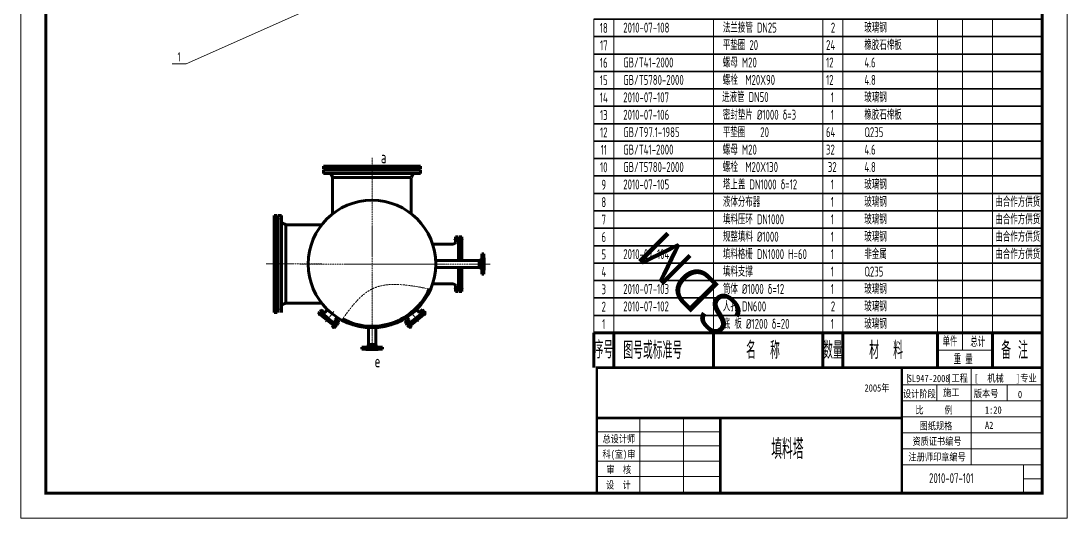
# Model space of a CAD drawing. Header units: millimetres. Extents: x -111403 to -40877, y -22 to 26358.
# Drawn here: x -58305 to -49905, y 11320 to 15316 of the extents above; entities that cross this region are included whole.
import ezdxf
from ezdxf.enums import TextEntityAlignment as Align

# ---------------------------------------------------------------- set-up
doc = ezdxf.new("R2010")
doc.units = ezdxf.units.MM
for name, pattern in [('ACAD_ISO10W100', [18.7, 12, -3, 0.7, -3]), ('ACAD_ISO12W100', [22.4, 12, -3, 0.7, -3, 0.7, -3]), ('点划线', [18.5, 15, -1.5, 0.5, -1.5])]:
    doc.linetypes.add(name, pattern=pattern)
doc.layers.get('0').update_dxf_attribs({"lineweight": 20})
for name, color, linetype, lineweight in [('1', 7, 'Continuous', 15), ('3', 1, '点划线', 15), ('TK', 7, 'Continuous', 20), ('中粗线', 4, 'Continuous', 35), ('双点划线', 3, 'ACAD_ISO12W100', 18), ('标注', 7, 'Continuous', 18), ('标注层', 7, 'Continuous', 18), ('粗实线', 2, 'Continuous', 70), ('细线', 4, 'Continuous', 13)]:
    doc.layers.add(name, color=color, linetype=linetype, lineweight=lineweight)
doc.layers.add('SDMDI', color=253, linetype='Continuous')
doc.styles.add('HGCAD', font='gbenor.shx', dxfattribs={"width": 0.75, "bigfont": 'gbcbig.shx'})
doc.styles.add('sdmdi', font='STCAIYUN.TTF', dxfattribs={"height": 16})
doc.styles.add('宋体', font='SimSun.ttf', dxfattribs={"width": 0.7})

# ---------------------------------------------------------------- blocks, each defined once
blk = doc.blocks.new('HGCAD#HGTFMXT~HGCAD明细表标题')
at = {"color": 4, "linetype": 'Continuous', "lineweight": 60}
for p, q in [((-180, 0), (-180, 14)), ((-180, 14), (0, 14)), ((-172, 14), (-172, 0)), ((-132, 14), (-132, 0)), ((-88, 14), (-88, 0)), ((-80, 14), (-80, 0)), ((-42, 14), (-42, 0)), ((-20, 14), (-20, 0))]:
    blk.add_line(p, q, dxfattribs=at)
at = {"layer": '标注层'}
for p, q in [((-32, 14), (-32, 7)), ((-32, 7), (-32, 14)), ((-20, 7), (-42, 7))]:
    blk.add_line(p, q, dxfattribs=at)
at = {"layer": '标注层', "style": 'HGCAD'}
for s, height, width, p in [('单件', 4, 0.75, (-40, 8.52)), ('总计', 4, 0.75, (-28.85, 8.34)), ('序号', 7, 0.55, (-180, 3.68)), ('图号或标准号', 7, 0.75, (-168.15, 3.5)), ('名  称', 7, 0.75, (-118.87, 3.5)), ('数量', 7, 0.55, (-87.87, 3.5)), ('材  料', 7, 0.75, (-69.43, 3.5)), ('备 注', 7, 0.75, (-16.44, 3.5)), ('重 量', 4, 0.75, (-35.51, 1.38))]:
    blk.add_text(s, height=height, dxfattribs=dict(at, width=width)).set_placement(p)
blk = doc.blocks.new('HGCAD#HGTFMXB~HGCAD明细表')
at = {"color": 4}
for p, q in [((-180, 0), (-180, 7)), ((-172, 0), (-172, 7)), ((-132, 0), (-132, 7)), ((-88, 0), (-88, 7)), ((-80, 0), (-80, 7)), ((-42, 0), (-42, 7)), ((-32, 0), (-32, 7)), ((-20, 0), (-20, 7))]:
    blk.add_line(p, q, dxfattribs=at)
at = {"color": 7, "linetype": 'Continuous', "lineweight": 35}
blk.add_line((-180, 7), (0, 7), dxfattribs=at)
at = {"color": 7, "linetype": 'Continuous', "lineweight": 35, "style": 'HGCAD', "width": 0.75, "flags": 8}
for tag, p in [('NO', (-176, 3.5)), ('NUM', (-84, 3.5)), ('ONE', (-37, 3.5)), ('ALL', (-26, 3.5))]:
    blk.add_attdef(tag, text='', height=4, dxfattribs=at).set_placement(p, align=Align.MIDDLE)
for tag, p in [('PARTNO', (-170.5, 3.5)), ('PARTNAME', (-130.5, 3.5)), ('MATERIAL', (-78.5, 3.5)), ('NOTICE', (-19, 3.5))]:
    blk.add_attdef(tag, text='', height=4, dxfattribs=at).set_placement(p, align=Align.MIDDLE_LEFT)

msp = doc.modelspace()

# ---------------------------------------------------------------- hatches: boundary and pattern name
at = {"layer": '细线'}
h = msp.add_hatch(dxfattribs=at)
h.set_pattern_fill('ANSI37', color=256, scale=0.25, style=0)
h.set_pattern_definition([(45, (-14752.2369, 7160.9066), (-0.561266008, 0.561266008), []), (135, (-14752.2369, 7160.9066), (-0.561266008, -0.561266008), [])])
h.paths.add_polyline_path([(-54792.3926, 13511.2761), (-54789.3926, 13511.2761), (-54789.3926, 13544.7761), (-54792.3926, 13544.7761)])
h.paths.add_polyline_path([(-54792.3926, 13178.7761), (-54789.3926, 13178.7761), (-54789.3926, 13212.2761), (-54792.3926, 13212.2761)])
h = msp.add_hatch(dxfattribs=at)
h.set_pattern_fill('JIS_STN_1E', color=256, scale=10, angle=-218.8535176, style=0)
h.set_pattern_definition([(186.146482, (-86188.082, 59648.981), (1.0707071, -9.942514), []), (186.146482, (-86193.572, 59653.404), (1.0707071, -9.942514), [10, -5])])
h.paths.add_polyline_path([(-55876.823, 12951.3941), (-55839.8322, 12921.5958), (-55836.6956, 12925.4896), (-55873.6863, 12955.2878)])
h.paths.add_polyline_path([(-55799.7048, 12895.6913), (-55836.6956, 12925.4896), (-55839.8322, 12921.5958), (-55802.8415, 12891.7976)])
h = msp.add_hatch(dxfattribs=at)
h.set_pattern_fill('JIS_STN_1E', color=256, scale=10, angle=-218.8535176, style=0)
h.set_pattern_definition([(353.853518, (-24785.206, 59650.989), (-1.0707071, -9.942514), []), (353.853518, (-24779.716, 59655.412), (-1.0707071, -9.942514), [10, -5])])
h.paths.add_polyline_path([(-55096.4645, 12953.4022), (-55133.4552, 12923.604), (-55136.5919, 12927.4977), (-55099.6011, 12957.296)])
h.paths.add_polyline_path([(-55173.5826, 12897.6995), (-55136.5919, 12927.4977), (-55133.4552, 12923.604), (-55170.4459, 12893.8057)])

# ---------------------------------------------------------------- linework, layer by layer
at = {"color": 7, "linetype": 'Continuous'}
for p, q in [((-55792.3771, 12868.9216), (-55791.7447, 12868.4123)), ((-55785.2219, 12863.1577), (-55784.5895, 12862.6483)), ((-55772.635, 12893.4289), (-55772.0027, 12892.9195)), ((-55765.4798, 12887.665), (-55764.8475, 12887.1556)), ((-55207.8076, 12889.6731), (-55208.44, 12889.1637)), ((-55200.6524, 12895.437), (-55201.2848, 12894.9276)), ((-55188.0656, 12865.1659), (-55188.6979, 12864.6565)), ((-55180.9104, 12870.9298), (-55181.5427, 12870.4204))]:
    msp.add_line(p, q, dxfattribs=at)
for centre, start, end in [((-55770.062, 12888.6527), 33.55852862, 68.73443617), ((-55203.2255, 12890.6608), 111.26556383, 146.44147138)]:
    msp.add_arc(centre, 15.2855, start, end)
at = {"layer": '1'}
for p, q in [((-55763.7344, 12903.1835), (-55762.5349, 12904.6725)), ((-55763.7344, 12903.1835), (-55762.5349, 12904.6725)), ((-55757.2115, 12897.929), (-55756.0121, 12899.418)), ((-55757.2115, 12897.929), (-55756.0121, 12899.418)), ((-55216.0759, 12899.9372), (-55217.2754, 12901.4261)), ((-55216.0759, 12899.9372), (-55217.2754, 12901.4261)), ((-55209.5531, 12905.1917), (-55210.7526, 12906.6807)), ((-55209.5531, 12905.1917), (-55210.7526, 12906.6807))]:
    msp.add_line(p, q, dxfattribs=at)
at = {"layer": '3'}
for p, q in [((-55877.4079, 12994.5045), (-55915.2046, 12947.5847)), ((-55859.3317, 12897.3897), (-55792.5486, 12980.2924)), ((-55113.9557, 12899.3978), (-55180.7388, 12982.3006)), ((-55095.8796, 12996.5126), (-55058.0829, 12949.5928)), ((-55801.2757, 12849.9048), (-55756.2386, 12905.8127)), ((-55172.0117, 12851.913), (-55217.0488, 12907.8208))]:
    msp.add_line(p, q, dxfattribs=at)
at = {"layer": 'TK', "color": 4}
for p, q in [((-50674.7044, 11749.1336), (-50674.7044, 12529.4533)), ((-50105.4435, 12390.2724), (-51232.8682, 12390.2724)), ((-50952.2838, 12390.2724), (-50952.2838, 12262.0447)), ((-50105.4435, 12262.0447), (-51232.8682, 12262.0447)), ((-53335.5787, 11520.3776), (-53335.5787, 12124.342)), ((-52985.1202, 11520.3776), (-52985.1202, 12124.342)), ((-50105.4435, 12133.8169), (-51232.8682, 12133.8169)), ((-52689.2563, 12014.1334), (-53681.1806, 12014.1334)), ((-50105.4435, 12005.5891), (-51232.8682, 12005.5891)), ((-53681.1806, 11900.6482), (-52689.8405, 11900.6482)), ((-50105.4435, 11877.3614), (-51232.8682, 11877.3614)), ((-52689.2563, 11777.1579), (-53681.1806, 11777.1579)), ((-50105.4435, 11749.1336), (-51232.8682, 11749.1336)), ((-50254.2003, 11520.3776), (-50254.2003, 11749.1336)), ((-53681.1806, 11653.6676), (-52689.2563, 11653.6676)), ((-50105.4435, 11635.6602), (-50254.2003, 11635.6602))]:
    msp.add_line(p, q, dxfattribs=at)
at = {"layer": 'TK', "color": 7}
msp.add_line((-50387.5457, 12262.0447), (-50387.5457, 12390.2724), dxfattribs=at)
at = {"layer": 'TK'}
msp.add_lwpolyline([(-58305.4435, 23200.3776), (-58305.4435, 11320.3776), (-49905.4435, 11320.3776), (-49905.4435, 23200.3776)], close=True, dxfattribs=at)
msp.add_lwpolyline([(-58105.4435, 22700.3776, 24, 24, 0), (-58105.4435, 11520.3776, 24, 24, 0), (-50105.4435, 11520.3776, 24, 24, 0), (-50105.4435, 22700.3776, 24, 24, 0)], format="xyseb", close=True, dxfattribs=at)
at = {"layer": 'TK', "color": 1, "linetype": 'Continuous', "const_width": 20}
msp.add_lwpolyline([(-50105.4435, 11520.3776), (-53681.1806, 11520.3776), (-53681.1806, 12529.0392), (-50105.4435, 12529.4533), (-50105.4435, 11520.3776)], dxfattribs=at)
at = {"layer": 'TK', "color": 1, "const_width": 20}
for points in [[(-51232.8682, 11519.5221), (-51232.8682, 12529.4533)], [(-53681.1806, 12124.342), (-51232.8682, 12124.342)], [(-52689.8405, 11519.5221), (-52689.8405, 12124.342)]]:
    msp.add_lwpolyline(points, dxfattribs=at)
at = {"layer": '中粗线'}
for p, q in [((-54818.9193, 13554.8278), (-54825.7246, 13563.6126)), ((-54819.2807, 13563.2581), (-54825.7246, 13554.9397)), ((-54755.9351, 13554.8837), (-54762.7404, 13563.6686)), ((-54756.2965, 13563.3141), (-54762.7404, 13554.9956)), ((-54818.9193, 13168.7245), (-54825.7246, 13159.9397)), ((-54819.2807, 13160.2942), (-54825.7246, 13168.6126)), ((-54755.9351, 13168.6686), (-54762.7404, 13159.8837)), ((-54756.2965, 13160.2382), (-54762.7404, 13168.5567))]:
    msp.add_line(p, q, dxfattribs=at)
at = {"layer": '双点划线', "color": 1, "linetype": 'ACAD_ISO10W100'}
for p, q in [((-54827.9279, 13559.2761), (-54753.3596, 13559.2761)), ((-54639.3926, 13361.7761), (-54577.3926, 13361.7761)), ((-54610.3926, 13424.2761), (-54582.3926, 13424.2761)), ((-54610.3926, 13299.2761), (-54582.3926, 13299.2761)), ((-54827.9279, 13164.2761), (-54753.3596, 13164.2761)), ((-55485.2975, 12851.4553), (-55485.2975, 12667.1072)), ((-55547.7975, 12700.1072), (-55547.7975, 12672.1072)), ((-55422.7975, 12700.1072), (-55422.7975, 12672.1072))]:
    msp.add_line(p, q, dxfattribs=at)
at = {"layer": '双点划线'}
msp.add_spline([(-55730.1672, 12911.8261), (-55486.3926, 13161.3802), (-55015.9947, 13159.9053)], degree=3, dxfattribs=at)
at = {"layer": '标注', "ltscale": 50}
for p, q in [((-55972.423, 15418.1989), (-56979.4229, 14971.2214)), ((-56979.4229, 14971.2214), (-57091.4229, 14971.2214)), ((-55906.6392, 12952.2876), (-55916.1778, 12952.3644)), ((-55910.1523, 12948.3374), (-55913.3455, 12957.5246)), ((-55875.4634, 12990.9884), (-55885.0021, 12991.0652)), ((-55878.9765, 12987.0382), (-55882.1697, 12996.2253)), ((-55097.824, 12992.9965), (-55088.2854, 12993.0734)), ((-55094.311, 12989.0463), (-55091.1178, 12998.2335)), ((-55066.6482, 12954.2957), (-55057.1096, 12954.3726)), ((-55063.1352, 12950.3455), (-55059.942, 12959.5327))]:
    msp.add_line(p, q, dxfattribs=at)
at = {"layer": '标注', "color": 1, "linetype": 'ACAD_ISO10W100'}
for p, q in [((-55486.3926, 14214.2046), (-55486.3926, 12789.2361)), ((-55848.9913, 14154.6889), (-55848.9913, 14118.6889)), ((-55848.9913, 14085.6889), (-55848.9913, 14121.6889)), ((-55123.9913, 14154.6889), (-55123.9913, 14118.6889)), ((-55123.9913, 14085.6889), (-55123.9913, 14121.6889)), ((-56277.6261, 13724.9275), (-56241.6261, 13724.9275)), ((-56208.6261, 13724.9275), (-56244.6261, 13724.9275)), ((-55889.4489, 13362.4275), (-56337.7605, 13362.4275)), ((-56065.5917, 13362.0682), (-54904.4193, 13362.0682)), ((-55326.3926, 13361.7761), (-54537.3926, 13361.7761)), ((-56277.6261, 12999.9275), (-56241.6261, 12999.9275)), ((-56208.6261, 12999.9275), (-56244.6261, 12999.9275))]:
    msp.add_line(p, q, dxfattribs=at)
at = {"layer": '粗实线'}
for p, q in [((-55876.4913, 14149.6889), (-55876.4913, 14123.6889)), ((-55096.4913, 14149.6889), (-55876.4913, 14149.6889)), ((-55096.4913, 14123.6889), (-55876.4913, 14123.6889)), ((-55876.4913, 14090.6889), (-55876.4913, 14116.6889)), ((-55876.4913, 14090.6889), (-55876.4913, 14116.6889)), ((-55096.4913, 14116.6889), (-55876.4913, 14116.6889)), ((-55827.4913, 14121.6889), (-55827.4913, 14123.6889)), ((-55827.4913, 14118.6889), (-55827.4913, 14121.6889)), ((-55145.4913, 14121.6889), (-55827.4913, 14121.6889)), ((-55827.4913, 14118.6889), (-55827.4913, 14116.6889)), ((-55145.4913, 14118.6889), (-55827.4913, 14118.6889)), ((-55145.4913, 14123.6889), (-55145.4913, 14121.6889)), ((-55145.4913, 14118.6889), (-55145.4913, 14121.6889)), ((-55145.4913, 14116.6889), (-55145.4913, 14118.6889)), ((-55096.4913, 14149.6889), (-55096.4913, 14123.6889)), ((-55096.4913, 14090.6889), (-55096.4913, 14116.6889)), ((-55096.4913, 14090.6889), (-55876.4913, 14090.6889)), ((-55802.5123, 14059.0031), (-55813.3341, 14083.5326)), ((-55802.8784, 13764.5365), (-55802.8784, 14071.3839)), ((-55171.4913, 14056.6889), (-55801.4913, 14056.6889)), ((-55172.8784, 14055.9133), (-55172.8784, 13767.2649)), ((-55171.4913, 14038.6889), (-55171.4913, 14054.1595)), ((-55170.4703, 14059.0031), (-55159.6485, 14083.5326)), ((-56272.6261, 13752.4275), (-56246.6261, 13752.4275)), ((-56272.6261, 13752.4275), (-56272.6261, 12972.4275)), ((-56246.6261, 13752.4275), (-56246.6261, 12972.4275)), ((-56246.6261, 13703.4275), (-56244.6261, 13703.4275)), ((-56244.6261, 13703.4275), (-56244.6261, 13021.4275)), ((-56241.6261, 13703.4275), (-56244.6261, 13703.4275)), ((-56244.6261, 13703.4275), (-56244.6261, 13021.4275)), ((-56244.6261, 13703.4275), (-56244.6261, 13021.4275)), ((-56239.6261, 13703.4275), (-56241.6261, 13703.4275)), ((-56241.6261, 13703.4275), (-56241.6261, 13021.4275)), ((-56213.6261, 13752.4275), (-56239.6261, 13752.4275)), ((-56239.6261, 13752.4275), (-56239.6261, 12972.4275)), ((-56213.6261, 13752.4275), (-56213.6261, 12972.4275)), ((-56181.9404, 13678.4485), (-56206.4698, 13689.2703)), ((-56179.6261, 13677.4275), (-56179.6261, 13047.4275)), ((-56178.3926, 13677.4275), (-55889.7442, 13677.4275)), ((-56161.6261, 13677.4275), (-56177.0967, 13677.4275)), ((-54837.1374, 13521.7041), (-54821.8112, 13526.9289)), ((-54816.3926, 13581.7761), (-54794.3926, 13581.7761)), ((-54816.3926, 13534.501), (-54816.3926, 13581.7761)), ((-54794.3926, 13544.7761), (-54794.3926, 13581.7761)), ((-54792.3926, 13544.7761), (-54794.3926, 13544.7761)), ((-54792.3926, 13390.2761), (-54792.3926, 13544.7761)), ((-54792.3926, 13544.7761), (-54787.3926, 13544.7761)), ((-54792.3926, 13390.2761), (-54792.3926, 13544.7761)), ((-54789.3926, 13390.2761), (-54789.3926, 13544.7761)), ((-54765.3926, 13581.7761), (-54787.3926, 13581.7761)), ((-54787.3926, 13544.7761), (-54787.3926, 13581.7761)), ((-54765.3926, 13390.2761), (-54765.3926, 13581.7761)), ((-54999.7749, 13521.2761), (-54839.7188, 13521.2761)), ((-54605.3926, 13444.2761), (-54587.3926, 13444.2761)), ((-54605.3926, 13279.2761), (-54605.3926, 13444.2761)), ((-54587.3926, 13279.2761), (-54587.3926, 13444.2761)), ((-54605.3926, 13390.2761), (-54975.1702, 13390.2761)), ((-54633.3926, 13390.2761), (-54626.411, 13390.2761)), ((-54625.3926, 13333.2761), (-54625.3926, 13390.2761)), ((-54624.4553, 13390.6745), (-54608.4369, 13397.4823)), ((-54585.3926, 13411.2761), (-54587.3926, 13411.2761)), ((-54585.3926, 13312.2761), (-54585.3926, 13411.2761)), ((-54605.3926, 13333.2761), (-54975.2028, 13333.2761)), ((-54792.3926, 13228.7761), (-54792.3926, 13333.2761)), ((-54792.3926, 13178.7761), (-54792.3926, 13333.2761)), ((-54789.3926, 13178.7761), (-54789.3926, 13333.2761)), ((-54765.3926, 13141.7761), (-54765.3926, 13333.2761)), ((-54633.3926, 13333.2761), (-54626.411, 13333.2761)), ((-54624.4553, 13332.8778), (-54608.4369, 13326.07)), ((-54605.3926, 13279.2761), (-54587.3926, 13279.2761)), ((-54587.3926, 13312.2761), (-54585.3926, 13312.2761)), ((-54999.9663, 13202.2761), (-54839.7188, 13202.2761)), ((-54837.1374, 13201.8482), (-54821.8112, 13196.6234)), ((-54816.3926, 13141.7761), (-54816.3926, 13189.0513)), ((-54816.3926, 13141.7761), (-54794.3926, 13141.7761)), ((-54794.3926, 13141.7761), (-54794.3926, 13178.7761)), ((-54794.3926, 13178.7761), (-54792.3926, 13178.7761)), ((-54792.3926, 13178.7761), (-54794.3926, 13178.7761)), ((-54787.3926, 13178.7761), (-54792.3926, 13178.7761)), ((-54792.3926, 13178.7761), (-54787.3926, 13178.7761)), ((-54787.3926, 13141.7761), (-54787.3926, 13178.7761)), ((-54765.3926, 13141.7761), (-54787.3926, 13141.7761)), ((-56244.6261, 13021.4275), (-56246.6261, 13021.4275)), ((-56241.6261, 13021.4275), (-56244.6261, 13021.4275)), ((-56241.6261, 13021.4275), (-56239.6261, 13021.4275)), ((-56181.9404, 13046.4065), (-56206.4698, 13035.5847)), ((-55890.305, 13047.4275), (-56179.6261, 13047.4275)), ((-56272.6261, 12972.4275), (-56246.6261, 12972.4275)), ((-55915.8147, 12966.7529), (-55907.9731, 12976.4873)), ((-55915.8147, 12966.7529), (-55915.5876, 12964.6438)), ((-55915.5876, 12964.6438), (-55797.996, 12869.9167)), ((-55911.3044, 12961.1935), (-55902.5218, 12972.096)), ((-55907.9731, 12976.4873), (-55898.2387, 12968.6457)), ((-55907.9731, 12976.4873), (-55839.8322, 12921.5958)), ((-55903.8954, 12981.5492), (-55893.5444, 12994.3986)), ((-55903.8954, 12981.5492), (-55903.6683, 12979.4401)), ((-55903.6683, 12979.4401), (-55836.6956, 12925.4896)), ((-55902.7382, 12954.2928), (-55893.9555, 12965.1954)), ((-55898.9958, 12975.6761), (-55887.7038, 12989.6936)), ((-55893.5444, 12994.3986), (-55870.1819, 12975.5787)), ((-55891.2082, 12969.4028), (-55879.9163, 12983.4203)), ((-55876.823, 12951.3941), (-55873.6863, 12955.2878)), ((-55858.9332, 12976.79), (-55843.8773, 12995.4801)), ((-55057.6999, 12966.6519), (-55175.2915, 12871.9249)), ((-55069.6192, 12981.4482), (-55136.5919, 12927.4977)), ((-55065.3144, 12978.4955), (-55133.4552, 12923.604)), ((-55114.3542, 12978.7982), (-55129.4102, 12997.4882)), ((-55079.743, 12996.4068), (-55103.1056, 12977.5868)), ((-55096.4645, 12953.4022), (-55099.6011, 12957.296)), ((-55082.0792, 12971.4109), (-55093.3712, 12985.4285)), ((-55074.2917, 12977.6842), (-55085.5836, 12991.7018)), ((-55069.392, 12983.5573), (-55079.743, 12996.4068)), ((-55070.5493, 12956.301), (-55079.3319, 12967.2035)), ((-55065.3144, 12978.4955), (-55075.0488, 12970.6538)), ((-55061.983, 12963.2016), (-55070.7656, 12974.1041)), ((-55069.392, 12983.5573), (-55069.6192, 12981.4482)), ((-55057.4727, 12968.7611), (-55065.3144, 12978.4955)), ((-55057.4727, 12968.7611), (-55057.6999, 12966.6519)), ((-55839.8322, 12921.5958), (-55785.3196, 12877.6826)), ((-55836.6956, 12925.4896), (-55782.1829, 12881.5764)), ((-55803.4783, 12861.8959), (-55799.1052, 12867.3245)), ((-55803.4783, 12861.8959), (-55799.1052, 12867.3245)), ((-55802.9627, 12860.563), (-55803.4783, 12861.8959)), ((-55790.5027, 12850.5257), (-55802.9627, 12860.563)), ((-55790.5027, 12850.5257), (-55802.9627, 12860.563)), ((-55802.8415, 12891.7976), (-55799.7048, 12895.6913)), ((-55801.3165, 12857.8244), (-55800.6265, 12858.6811)), ((-55801.0894, 12855.7153), (-55801.3165, 12857.8244)), ((-55793.529, 12851.5511), (-55801.3165, 12857.8244)), ((-55795.6381, 12851.324), (-55801.0894, 12855.7153)), ((-55799.8814, 12858.9984), (-55795.5083, 12864.427)), ((-55797.996, 12869.9167), (-55799.2506, 12868.3592)), ((-55799.2506, 12868.3592), (-55783.6756, 12855.8126)), ((-55797.6931, 12867.1046), (-55799.1052, 12867.3245)), ((-55797.6931, 12867.1046), (-55798.4874, 12867.2283)), ((-55781.6422, 12856.7428), (-55797.996, 12869.9167)), ((-55785.2331, 12857.0673), (-55797.6931, 12867.1046)), ((-55794.4916, 12867.0937), (-55785.709, 12877.9963)), ((-55794.1022, 12866.7801), (-55770.891, 12895.5939)), ((-55792.8389, 12852.4077), (-55793.529, 12851.5511)), ((-55792.6876, 12853.2033), (-55788.3145, 12858.632)), ((-55784.5895, 12862.6483), (-55792.3771, 12868.9216)), ((-55783.178, 12864.4005), (-55790.9656, 12870.6738)), ((-55789.0907, 12850.3058), (-55784.7176, 12855.7344)), ((-55789.0907, 12850.3058), (-55784.7176, 12855.7344)), ((-55763.1034, 12889.3206), (-55786.3147, 12860.5068)), ((-55785.9253, 12860.1931), (-55777.1427, 12871.0956)), ((-55784.9431, 12856.3175), (-55785.2331, 12857.0673)), ((-55784.7176, 12855.7344), (-55785.2331, 12857.0673)), ((-55783.6756, 12855.8126), (-55782.4209, 12857.3701)), ((-55782.5723, 12881.89), (-55771.2803, 12895.9076)), ((-55781.8367, 12914.6842), (-55766.7808, 12933.3743)), ((-55781.6422, 12856.7428), (-55779.5331, 12856.9699)), ((-55780.6254, 12903.4356), (-55774.7847, 12898.7306)), ((-55779.5331, 12856.9699), (-55771.6914, 12866.7043)), ((-55777.5321, 12871.4093), (-55771.6914, 12866.7043)), ((-55774.7847, 12898.7306), (-55773.5301, 12900.2881)), ((-55771.2803, 12895.9076), (-55774.7847, 12898.7306)), ((-55774.3954, 12875.3031), (-55769.7229, 12871.5391)), ((-55766.259, 12885.4034), (-55774.0465, 12891.6767)), ((-55774.006, 12874.9894), (-55762.7141, 12889.0069)), ((-55773.5301, 12900.2881), (-55757.955, 12887.7414)), ((-55772.8378, 12897.1622), (-55757.2628, 12884.6156)), ((-55764.8475, 12887.1556), (-55772.635, 12893.4289)), ((-55768.115, 12905.7949), (-55772.4881, 12900.3662)), ((-55768.115, 12905.7949), (-55772.4881, 12900.3662)), ((-55771.9725, 12899.0334), (-55772.4881, 12900.3662)), ((-55771.9725, 12899.0334), (-55772.2625, 12899.7831)), ((-55759.5125, 12888.9961), (-55771.9725, 12899.0334)), ((-55769.7229, 12871.5391), (-55767.6138, 12871.7662)), ((-55764.5181, 12902.8974), (-55768.8912, 12897.4687)), ((-55766.703, 12905.5749), (-55768.115, 12905.7949)), ((-55767.6138, 12871.7662), (-55757.2628, 12884.6156)), ((-55754.2429, 12895.5376), (-55766.703, 12905.5749)), ((-55754.2429, 12895.5376), (-55766.703, 12905.5749)), ((-55763.6766, 12904.5496), (-55764.3667, 12903.6929)), ((-55763.6766, 12904.5496), (-55764.3667, 12903.6929)), ((-55761.5675, 12904.7767), (-55763.6766, 12904.5496)), ((-55755.8891, 12898.2763), (-55763.6766, 12904.5496)), ((-55763.1034, 12889.3206), (-55758.4309, 12885.5566)), ((-55759.2097, 12886.1839), (-55762.7141, 12889.0069)), ((-55757.3243, 12897.1023), (-55761.6974, 12891.6737)), ((-55756.1163, 12900.3854), (-55761.5675, 12904.7767)), ((-55758.7182, 12888.8724), (-55759.5125, 12888.9961)), ((-55758.1005, 12888.7762), (-55759.5125, 12888.9961)), ((-55757.955, 12887.7414), (-55759.2097, 12886.1839)), ((-55753.7274, 12894.2048), (-55758.1005, 12888.7762)), ((-55753.7274, 12894.2048), (-55758.1005, 12888.7762)), ((-55756.5792, 12897.4196), (-55755.8891, 12898.2763)), ((-55756.5792, 12897.4196), (-55755.8891, 12898.2763)), ((-55755.8891, 12898.2763), (-55756.1163, 12900.3854)), ((-55753.7274, 12894.2048), (-55754.2429, 12895.5376)), ((-55219.5601, 12896.2129), (-55219.0445, 12897.5458)), ((-55219.5601, 12896.2129), (-55215.187, 12890.7843)), ((-55219.5601, 12896.2129), (-55215.187, 12890.7843)), ((-55219.0445, 12897.5458), (-55206.5845, 12907.5831)), ((-55219.0445, 12897.5458), (-55206.5845, 12907.5831)), ((-55217.3983, 12900.2844), (-55209.6108, 12906.5577)), ((-55217.3983, 12900.2844), (-55217.1712, 12902.3935)), ((-55216.7083, 12899.4278), (-55217.3983, 12900.2844)), ((-55216.7083, 12899.4278), (-55217.3983, 12900.2844)), ((-55217.1712, 12902.3935), (-55211.7199, 12906.7848)), ((-55200.4496, 12899.1704), (-55216.0247, 12886.6238)), ((-55205.6737, 12873.7743), (-55216.0247, 12886.6238)), ((-55215.9632, 12899.1105), (-55211.5901, 12893.6818)), ((-55199.7574, 12902.2962), (-55215.3324, 12889.7496)), ((-55215.3324, 12889.7496), (-55214.0778, 12888.1921)), ((-55215.187, 12890.7843), (-55213.7749, 12891.0042)), ((-55210.184, 12891.3287), (-55214.8565, 12887.5647)), ((-55214.5692, 12890.8805), (-55213.7749, 12891.0042)), ((-55214.0778, 12888.1921), (-55210.5734, 12891.0151)), ((-55213.7749, 12891.0042), (-55201.3149, 12901.0416)), ((-55211.7199, 12906.7848), (-55209.6108, 12906.5577)), ((-55199.2814, 12876.9975), (-55210.5734, 12891.0151)), ((-55210.184, 12891.3287), (-55186.9728, 12862.5149)), ((-55209.6108, 12906.5577), (-55208.9207, 12905.7011)), ((-55209.6108, 12906.5577), (-55208.9207, 12905.7011)), ((-55208.7694, 12904.9055), (-55204.3963, 12899.4769)), ((-55208.44, 12889.1637), (-55200.6524, 12895.437)), ((-55207.0285, 12887.4115), (-55199.2409, 12893.6848)), ((-55206.5845, 12907.5831), (-55205.1725, 12907.803)), ((-55191.4507, 12916.6924), (-55206.5067, 12935.3824)), ((-55203.5646, 12873.5472), (-55205.6737, 12873.7743)), ((-55205.1725, 12907.803), (-55200.7994, 12902.3744)), ((-55205.1725, 12907.803), (-55200.7994, 12902.3744)), ((-55198.8921, 12877.3112), (-55203.5646, 12873.5472)), ((-55179.1852, 12868.7882), (-55202.3965, 12897.6021)), ((-55202.0071, 12897.9157), (-55198.5027, 12900.7387)), ((-55190.7152, 12883.8982), (-55202.0071, 12897.9157)), ((-55195.7554, 12873.4174), (-55201.596, 12868.7124)), ((-55193.7544, 12858.978), (-55201.596, 12868.7124)), ((-55201.3149, 12901.0416), (-55200.7994, 12902.3744)), ((-55201.3149, 12901.0416), (-55201.0249, 12901.7913)), ((-55198.5027, 12900.7387), (-55199.7574, 12902.2962)), ((-55192.6621, 12905.4437), (-55198.5027, 12900.7387)), ((-55187.3621, 12862.2012), (-55196.1448, 12873.1038)), ((-55191.6453, 12858.7509), (-55193.7544, 12858.978)), ((-55191.6453, 12858.7509), (-55175.2915, 12871.9249)), ((-55136.5919, 12927.4977), (-55191.1045, 12883.5845)), ((-55189.6119, 12857.8207), (-55190.8665, 12859.3782)), ((-55190.1094, 12866.4087), (-55182.3219, 12872.682)), ((-55174.0368, 12870.3674), (-55189.6119, 12857.8207)), ((-55188.6979, 12864.6565), (-55180.9104, 12870.9298)), ((-55188.5699, 12857.7426), (-55188.0544, 12859.0754)), ((-55184.1968, 12852.3139), (-55188.5699, 12857.7426)), ((-55184.1968, 12852.3139), (-55188.5699, 12857.7426)), ((-55188.3443, 12858.3257), (-55188.0544, 12859.0754)), ((-55188.0544, 12859.0754), (-55175.5943, 12869.1127)), ((-55133.4552, 12923.604), (-55187.9679, 12879.6907)), ((-55178.7959, 12869.1019), (-55187.5785, 12880.0044)), ((-55180.5999, 12855.2115), (-55184.973, 12860.6401)), ((-55184.1968, 12852.3139), (-55182.7848, 12852.5339)), ((-55182.7848, 12852.5339), (-55170.3247, 12862.5712)), ((-55182.7848, 12852.5339), (-55170.3247, 12862.5712)), ((-55180.4485, 12854.4159), (-55179.7584, 12853.5592)), ((-55179.7584, 12853.5592), (-55171.9709, 12859.8326)), ((-55179.7584, 12853.5592), (-55177.6493, 12853.3321)), ((-55173.4061, 12861.0065), (-55177.7792, 12866.4351)), ((-55177.6493, 12853.3321), (-55172.1981, 12857.7234)), ((-55175.5943, 12869.1127), (-55174.1823, 12869.3326)), ((-55175.5943, 12869.1127), (-55174.8, 12869.2364)), ((-55175.2915, 12871.9249), (-55174.0368, 12870.3674)), ((-55169.8092, 12863.904), (-55174.1823, 12869.3326)), ((-55169.8092, 12863.904), (-55174.1823, 12869.3326)), ((-55170.4459, 12893.8057), (-55173.5826, 12897.6995)), ((-55171.9709, 12859.8326), (-55172.661, 12860.6892)), ((-55172.1981, 12857.7234), (-55171.9709, 12859.8326)), ((-55170.3247, 12862.5712), (-55169.8092, 12863.904)), ((-55793.529, 12851.5511), (-55795.6381, 12851.324)), ((-55789.0907, 12850.3058), (-55790.5027, 12850.5257)), ((-55513.7975, 12851.4553), (-55513.7975, 12716.1257)), ((-55456.7975, 12851.4553), (-55456.7975, 12716.1257)), ((-55567.7975, 12695.1072), (-55567.7975, 12677.1072)), ((-55567.7975, 12695.1072), (-55402.7975, 12695.1072)), ((-55514.1958, 12714.17), (-55521.0037, 12698.1515)), ((-55513.7975, 12715.1072), (-55456.7975, 12715.1072)), ((-55456.3991, 12714.17), (-55449.5913, 12698.1515)), ((-55402.7975, 12695.1072), (-55402.7975, 12677.1072)), ((-55567.7975, 12677.1072), (-55402.7975, 12677.1072)), ((-55534.7975, 12677.1072), (-55534.7975, 12675.1072)), ((-55534.7975, 12675.1072), (-55435.7975, 12675.1072)), ((-55435.7975, 12675.1072), (-55435.7975, 12677.1072))]:
    msp.add_line(p, q, dxfattribs=at)
msp.add_circle((-55486.3926, 13362.0682), 512, dxfattribs=at)
for centre, radius, start, end in [((-55824.3131, 14078.6889), 12, 23.80594352, 90), ((-55813.4913, 14054.1595), 12, 0, 23.80594352), ((-55148.6695, 14078.6889), 12, 90, 156.19405648), ((-56201.6261, 13700.2493), 12, 180, 246.19405648), ((-56177.0967, 13689.4275), 12, 246.19405648, 270), ((-56177.0967, 13689.4275), 12, 246.19405648, 270), ((-54824.3926, 13534.501), 8, 288.82471002, 0), ((-54839.7188, 13529.2761), 8, 270, 288.82471002), ((-54626.411, 13395.2761), 5, 270, 293.02549201), ((-54610.3926, 13402.084), 5, 293.02549201, 0), ((-54626.411, 13328.2761), 5, 66.97450799, 90), ((-54610.3926, 13321.4683), 5, 0, 66.97450799), ((-54839.7188, 13194.2761), 8, 71.17528998, 90), ((-54824.3926, 13189.0513), 8, 0, 71.17528998), ((-55486.3926, 13362.0682), 500, 241.7544449, 336.44210187), ((-56201.6261, 13024.6057), 12, 113.80594352, 180), ((-56177.0967, 13035.4275), 12, 90, 113.80594352), ((-55865.1632, 12981.8087), 8, 231.1464824, 321.1464824), ((-55108.1242, 12983.8168), 8, 218.8535176, 308.8535176), ((-55799.5627, 12863.0752), 4.0893, 196.76223493, 265.53072987), ((-55787.1437, 12867.448), 15.2855, 213.55852862, 248.73443617), ((-55799.4238, 12863.2476), 4.0893, 16.76223493, 85.53072987), ((-55801.0522, 12850.1823), 15.2855, 33.55852862, 68.73443617), ((-55788.772, 12854.3827), 4.0893, 196.76223493, 265.53072987), ((-55788.6331, 12854.5551), 4.0893, 16.76223493, 85.53072987), ((-55788.6331, 12854.5551), 4.0893, 16.76223493, 25.53072987), ((-55775.6067, 12909.6656), 8, 141.1464824, 231.1464824), ((-55768.5725, 12901.5456), 4.0893, 196.76223493, 265.53072987), ((-55756.1535, 12905.9184), 15.2855, 213.55852862, 248.73443617), ((-55768.4337, 12901.718), 4.0893, 16.76223493, 85.53072987), ((-55770.062, 12888.6527), 15.2855, 33.55852862, 68.73443617), ((-55757.7818, 12892.853), 4.0893, 196.76223493, 265.53072987), ((-55757.7818, 12892.853), 4.0893, 256.76223493, 265.53072987), ((-55757.6429, 12893.0254), 4.0893, 16.76223493, 85.53072987), ((-55215.6445, 12895.0336), 4.0893, 94.46927013, 163.23776507), ((-55203.2255, 12890.6608), 15.2855, 111.26556383, 146.44147138), ((-55215.5056, 12894.8612), 4.0893, 274.46927013, 343.23776507), ((-55215.5056, 12894.8612), 4.0893, 274.46927013, 283.23776507), ((-55217.134, 12907.9265), 15.2855, 291.26556383, 326.44147138), ((-55204.8538, 12903.7261), 4.0893, 94.46927013, 163.23776507), ((-55204.7149, 12903.5537), 4.0893, 274.46927013, 343.23776507), ((-55197.6807, 12911.6737), 8, 308.8535176, 38.8535176), ((-55184.6543, 12856.5632), 4.0893, 94.46927013, 163.23776507), ((-55184.6543, 12856.5632), 4.0893, 154.46927013, 163.23776507), ((-55172.2353, 12852.1905), 15.2855, 111.26556383, 146.44147138), ((-55184.5155, 12856.3908), 4.0893, 274.46927013, 343.23776507), ((-55186.1438, 12869.4561), 15.2855, 291.26556383, 326.44147138), ((-55173.8636, 12865.2558), 4.0893, 94.46927013, 163.23776507), ((-55173.7248, 12865.0834), 4.0893, 274.46927013, 343.23776507), ((-55525.6053, 12700.1072), 5, 270, 336.97450799), ((-55518.7975, 12716.1257), 5, 336.97450799, 0), ((-55451.7975, 12716.1257), 5, 180, 203.02549201), ((-55444.9897, 12700.1072), 5, 203.02549201, 270)]:
    msp.add_arc(centre, radius, start, end, dxfattribs=at)
at = {"layer": '细线'}
for p, q in [((-55799.9941, 12858.1717), (-55801.1936, 12856.6827)), ((-55793.4713, 12852.9171), (-55794.6707, 12851.4282)), ((-55791.7447, 12868.4123), (-55793.4699, 12866.2707)), ((-55791.7447, 12868.4123), (-55790.9656, 12870.6738)), ((-55785.2219, 12863.1577), (-55786.947, 12861.0162)), ((-55783.178, 12864.4005), (-55785.2219, 12863.1577)), ((-55772.0027, 12892.9195), (-55774.0465, 12891.6767)), ((-55772.0027, 12892.9195), (-55770.2775, 12895.0611)), ((-55766.259, 12885.4034), (-55765.4798, 12887.665)), ((-55765.4798, 12887.665), (-55763.7547, 12889.8065)), ((-55207.8076, 12889.6731), (-55209.5328, 12891.8147)), ((-55207.0285, 12887.4115), (-55207.8076, 12889.6731)), ((-55201.2848, 12894.9276), (-55203.0099, 12897.0692)), ((-55201.2848, 12894.9276), (-55199.2409, 12893.6848)), ((-55190.1094, 12866.4087), (-55188.0656, 12865.1659)), ((-55188.0656, 12865.1659), (-55186.3404, 12863.0243)), ((-55181.5427, 12870.4204), (-55182.3219, 12872.682)), ((-55181.5427, 12870.4204), (-55179.8176, 12868.2788)), ((-55179.8162, 12854.9253), (-55178.6167, 12853.4363)), ((-55173.2933, 12860.1798), (-55172.0939, 12858.6908))]:
    msp.add_line(p, q, dxfattribs=at)

# ---------------------------------------------------------------- block references
at = {"layer": '标注', "ltscale": 50, "xscale": 20, "yscale": 20, "zscale": 20}
for p, values in [((-50105.4435, 15189.4533), {'NO': '18'}), ((-50105.4435, 15049.4533), {'NO': '17'}), ((-50105.4435, 14909.4533), {'NO': '16'}), ((-50105.4435, 14769.4533), {'NO': '15'}), ((-50105.4435, 14629.4533), {'NO': '14'}), ((-50105.4435, 14489.4533), {'NO': '13'}), ((-50105.4435, 14349.4533), {'NO': '12'}), ((-50105.4435, 14209.4533), {'NO': '11'}), ((-50105.4435, 14069.4533), {'NO': '10'}), ((-50105.4435, 13929.4533), {'NO': '9'}), ((-50105.4435, 13789.4533), {'NO': '8'}), ((-50105.4435, 13649.4533), {'NO': '7'}), ((-50105.4435, 13509.4533), {'NO': '6'}), ((-50105.4435, 13369.4533), {'NO': '5'}), ((-50105.4435, 13229.4533), {'NO': '4'}), ((-50105.4435, 13089.4533), {'NO': '3'}), ((-50105.4435, 12949.4533), {'NO': '2'}), ((-50105.4435, 12809.4533), {'NO': '1'})]:
    msp.add_blockref('HGCAD#HGTFMXB~HGCAD明细表', p, dxfattribs=at).add_auto_attribs(values)
msp.add_blockref('HGCAD#HGTFMXT~HGCAD明细表标题', (-50105.4435, 12529.4533), dxfattribs=at)

# ---------------------------------------------------------------- texts
at = {"layer": 'SDMDI', "style": 'sdmdi'}
msp.add_text('SDM', height=320, rotation=135, dxfattribs=at).set_placement((-52475.571, 12972.6301))
at = {"layer": 'TK', "color": 4, "style": '宋体', "width": 0.8}
for s, height, p in [('[         ]工程', 58.738448, (-51202.5079, 12415.7202)), ('SL947-2008', 58.73845, (-51185.0329, 12412.9613)), ('[         ]专业', 58.738448, (-50650.2723, 12415.7202)), ('机械', 58.73845, (-50546.1814, 12415.3668)), ('2005年', 58.73845, (-51531.7196, 12336.7461)), ('设计阶段', 58.73845, (-51223.4357, 12289.7475)), ('施工', 58.73845, (-50900.5896, 12300.5494)), ('版本号', 58.73845, (-50653.8485, 12292.3209)), ('0', 58.7384, (-50299.9161, 12284.6642)), ('比     例', 58.73845, (-51122.8695, 12159.7296)), ('1:20', 58.73845, (-50564.7057, 12159.7296)), ('图纸规格', 58.73845, (-51089.9874, 12032.0527)), ('A2', 58.73845, (-50564.7057, 12036.9783)), ('总设计师', 58.73845, (-53636.0452, 11927.5163)), ('资质证书编号', 58.73845, (-51147.2407, 11908.1129)), ('科(室)审', 58.73845, (-53636.0452, 11804.026)), ('注册师印章编号', 58.73845, (-51179.1858, 11782.2953)), ('审  核', 58.73845, (-53604.0887, 11680.3748)), ('设  计', 58.73845, (-53607.1182, 11557.0625))]:
    msp.add_text(s, height=height, dxfattribs=at).set_placement(p)
at = {"layer": '双点划线', "color": 3, "ltscale": 50, "style": 'HGCAD', "width": 0.75}
msp.add_text('1', height=75, dxfattribs=at).set_placement((-57035.4229, 15027.2214), align=Align.MIDDLE)
at = {"layer": '标注', "ltscale": 50, "style": 'HGCAD', "width": 0.75}
for s, p in [('a', (-55392.9715, 14219.8875)), ('e', (-55442.3275, 12580.69))]:
    msp.add_text(s, height=97.5, dxfattribs=at).set_placement(p, align=Align.MIDDLE)
at = {"layer": '标注', "ltscale": 50, "attachment_point": 1, "style": 'HGCAD'}
for s, insert, char_height, width in [('2010-07-108', (-53468.8682, 15301.5297), 80, 1037.790559), ('法兰接管 DN25  ', (-52668.8682, 15301.5297), 80, 1037.790559), ('2', (-51802.4202, 15301.5297), 80, 1037.790559), ('玻璃钢', (-51533.0656, 15301.5297), 80, 1037.790559), ('平垫圈 20 ', (-52668.8682, 15161.5297), 80, 1037.790559), ('24', (-51840.9192, 15161.5297), 80, 1037.790559), ('橡胶石棉板', (-51533.0656, 15161.5297), 80, 1037.790559), ('GB/T41-2000', (-53468.8682, 15021.5297), 80, 1037.790559), ('螺母 M20', (-52668.8682, 15021.5297), 80, 1037.790559), ('12', (-51840.9192, 15021.5297), 80, 1037.790559), ('4.6', (-51533.0656, 15021.5297), 80, 1037.790559), ('GB/T5780-2000', (-53468.8682, 14881.5297), 80, 1037.790559), ('螺栓\u3000M20X90', (-52668.8682, 14881.5297), 80, 1037.790559), ('12', (-51840.9192, 14881.5297), 80, 1037.790559), ('4.8', (-51533.0656, 14881.5297), 80, 1037.790559), ('2010-07-107', (-53468.8682, 14741.5297), 80, 1037.790559), ('进液管 DN50', (-52674.9368, 14743.8541), 80, 1037.790559), ('1', (-51802.4202, 14741.5297), 80, 1037.790559), ('玻璃钢', (-51533.0656, 14741.5297), 80, 1037.790559), ('2010-07-106', (-53468.8682, 14601.5297), 80, 1037.790559), ('密封垫片 %%C1000 {\\Fgbenor,gbcbig|c161;δ}=3', (-52668.8682, 14601.5297), 80, 1037.790559), ('1', (-51802.4202, 14601.5297), 80, 1037.790559), ('橡胶石棉板', (-51533.0656, 14601.5297), 80, 1037.790559), ('GB/T97.1-1985', (-53468.8682, 14461.5297), 80, 1037.790559), ('平垫圈\u3000\u300020 ', (-52668.8682, 14461.5297), 80, 1037.790559), ('64', (-51841.5013, 14461.5297), 80, 1037.790559), ('Q235', (-51533.0656, 14461.5297), 80, 1037.790559), ('GB/T41-2000', (-53468.8682, 14321.5297), 80, 1037.790559), ('螺母 M20', (-52668.8682, 14321.5297), 80, 1037.790559), ('32', (-51841.4701, 14321.5297), 80, 1037.790559), ('4.6', (-51533.0656, 14321.5297), 80, 1037.790559), ('GB/T5780-2000', (-53468.8682, 14181.5297), 80, 1037.790559), ('螺栓\u3000M20X130', (-52668.8682, 14181.5297), 80, 1037.790559), ('32', (-51826.451, 14181.5297), 80, 1037.790559), ('4.8', (-51533.0656, 14181.5297), 80, 1037.790559), ('2010-07-105', (-53468.8682, 14041.5297), 80, 1037.790559), ('塔上盖 DN1000 δ=12', (-52668.8682, 14041.5297), 80, 1037.790559), ('1', (-51802.4202, 14041.5297), 80, 1037.790559), ('1', (-51802.4202, 14041.5297), 80, 1037.790559), ('玻璃钢', (-51533.0656, 14041.5297), 80, 1037.790559), ('液体分布器 ', (-52668.8682, 13901.5297), 80, 1037.790559), ('1', (-51802.4202, 13901.5297), 80, 1037.790559), ('玻璃钢', (-51533.0656, 13901.5297), 80, 1037.790559), ('由合作方供货', (-50481.3622, 13901.5297), 80, 1037.790559), ('填料压环 DN1000 ', (-52668.8682, 13761.5297), 80, 1037.790559), ('1', (-51802.4202, 13761.5297), 80, 1037.790559), ('玻璃钢', (-51533.0656, 13761.5297), 80, 1037.790559), ('由合作方供货', (-50481.3622, 13761.5297), 80, 1037.790559), ('规整填料 %%C1000 ', (-52668.8682, 13621.5297), 80, 1037.790559), ('1', (-51802.4202, 13621.5297), 80, 1037.790559), ('玻璃钢', (-51533.0656, 13621.5297), 80, 1037.790559), ('由合作方供货', (-50481.3622, 13621.5297), 80, 1037.790559), ('2010-07-104', (-53468.8682, 13481.5297), 80, 1037.790559), ('填料格栅 DN1000 H=60', (-52668.8682, 13481.5297), 80, 1037.790559), ('1', (-51802.4202, 13481.5297), 80, 1037.790559), ('非金属', (-51533.0656, 13481.5297), 80, 1037.790559), ('由合作方供货', (-50481.3622, 13481.5297), 80, 1037.790559), ('填料支撑 ', (-52668.8682, 13341.5297), 80, 1037.790559), ('1', (-51802.4202, 13341.5297), 80, 1037.790559), ('Q235', (-51533.0656, 13341.5297), 80, 1037.790559), ('2010-07-103', (-53468.8682, 13201.5297), 80, 1037.790559), ('筒体 %%C1000 δ=12', (-52668.8682, 13201.5297), 80, 1037.790559), ('1', (-51802.4202, 13201.5297), 80, 1037.790559), ('玻璃钢', (-51533.0656, 13201.5297), 80, 1037.790559), ('2010-07-102', (-53468.8682, 13061.5297), 80, 1037.790559), ('人孔 DN600', (-52668.8682, 13061.5297), 80, 1037.790559), ('2', (-51802.4202, 13061.5297), 80, 1037.790559), ('玻璃钢', (-51533.0656, 13061.5297), 80, 1037.790559), ('底 板 %%C1200 δ=20', (-52668.8682, 12921.5297), 80, 1037.790559), ('1', (-51802.4202, 12921.5297), 80, 1037.790559), ('玻璃钢', (-51533.0656, 12921.5297), 80, 1037.790559), ('填料塔', (-52280.7331, 11955.5585), 160, 2075.581117), ('2010-07-101', (-51013.5693, 11681.1682), 80, 1037.790559)]:
    msp.add_mtext(s, dxfattribs=dict(at, insert=insert, char_height=char_height, width=width))

doc.saveas('drawing.dxf')
